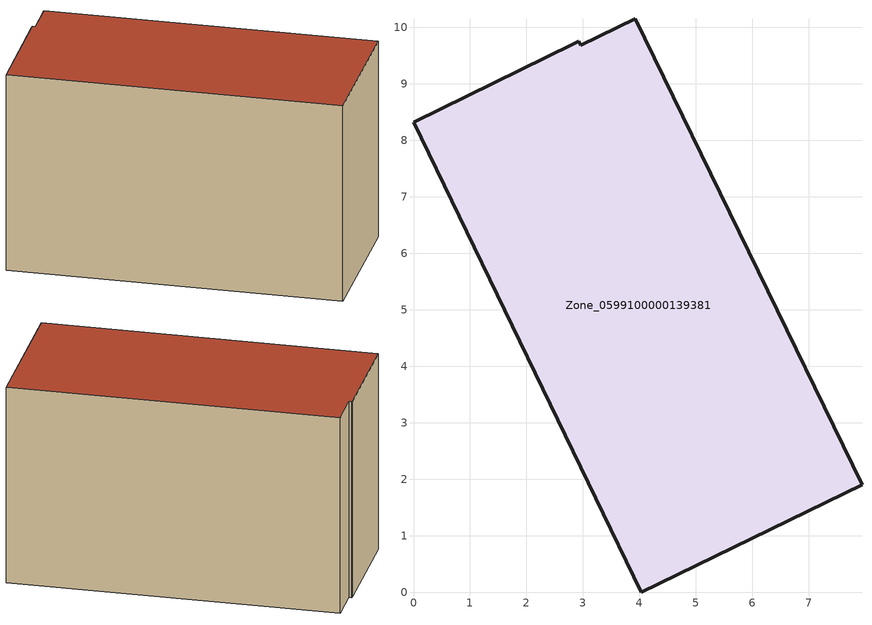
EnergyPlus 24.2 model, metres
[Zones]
Zone_0599100000139381
 floor ground (C_G): 7.94,1.9 4.03,0 0,8.32 2.84,9.71 2.93,9.75 2.96,9.69 3.93,10.15 z0
 wall outside (C_F): 2.96,9.69 2.93,9.75 2.84,9.71 0,8.32 4.03,0 7.94,1.9 3.93,10.15 2.96,9.69 z0:5.74
 roof outside (C_R): 7.94,1.9 3.93,10.15 2.96,9.69 2.93,9.75 2.84,9.71 0,8.32 4.03,0 z5.74
[BUILDING]
Pand.0599100000139381: North Axis=0; Terrain=City; Loads Convergence Tolerance Value=0.04; Temperature Convergence Tolerance Value=0.4; Solar Distribution=FullExterior; Maximum Number of Warmup Days=25; Minimum Number of Warmup Days=1
[Site:Location]
Rotterdam.The.Hague.AP_ZH_NLD Design_Conditions: Latitude=51.96; Longitude=4.45; Time Zone=1; Elevation=-4.5
[SITE:GROUNDTEMPERATURE:BUILDINGSURFACE]
18, 18, 18, 18, 18, 18, 18, 18, 18, 18, 18, 18
[MATERIAL] Thermal Absorptance=0.9; Solar Absorptance=0.7; Visible Absorptance=0.7
Name | Roughness | Thickness | Conductivity | Density | Specific Heat
G.TI.1946-1964 | MediumSmooth | 0.15 | 1 | 540 | 1210
F.TI.1946-1964 | Rough | 0.3 | 0.857143 | 1920 | 840
R.TI.1946-1964 | MediumRough | 0.2 | 0.277778 | 1500 | 1000
[CONSTRUCTION]
C_G: G.TI.1946-1964
C_F: F.TI.1946-1964
C_R: R.TI.1946-1964
[ZONE]
Zone_0599100000139381: Type=1; Multiplier=1; Ceiling Height=Autocalculate; Volume=Autocalculate; Floor Area=autocalculate; Part of Total Floor Area=Yes
[ZONEINFILTRATION:DESIGNFLOWRATE]
Infil_Zone_0599100000139381: Zone or ZoneList or Space or SpaceList=Zone_0599100000139381; Schedule=AlwaysOn; Design Flow Rate Calculation Method=Flow/Area; Flow Rate per Floor Area=0.003; Constant Term Coefficient=1; Temperature Term Coefficient=0; Velocity Term Coefficient=0; Velocity Squared Term Coefficient=0
[HVACTEMPLATE:ZONE:IDEALLOADSAIRSYSTEM]
Zone_0599100000139381: Maximum Heating Supply Air Temperature=50; Minimum Cooling Supply Air Temperature=13; Maximum Heating Supply Air Humidity Ratio=0.0156; Minimum Cooling Supply Air Humidity Ratio=0.0077; Heating Limit=NoLimit; Cooling Limit=NoLimit; Dehumidification Control Type=ConstantSensibleHeatRatio; Cooling Sensible Heat Ratio=0.7; Dehumidification Setpoint=60; Humidification Control Type=None; Humidification Setpoint=30; Outdoor Air Method=None; Outdoor Air Flow Rate per Person=0.00944; Outdoor Air Flow Rate per Zone Floor Area=0; Outdoor Air Flow Rate per Zone=0; Demand Controlled Ventilation Type=None; Outdoor Air Economizer Type=NoEconomizer; Heat Recovery Type=None; Sensible Heat Recovery Effectiveness=0.7; Latent Heat Recovery Effectiveness=0.65
[ZONECONTROL:THERMOSTAT]
ThermostatControl_Zone_0599100000139381: Zone or ZoneList=Zone_0599100000139381; Control Type Schedule=DualSetpointControlType; Control 1=Thermostat_Zone_0599100000139381; Temperature Difference Between Cutout And Setpoint=0
[THERMOSTATSETPOINT:DUALSETPOINT]
Thermostat_Zone_0599100000139381: Heating Setpoint Temperature Schedule=HeatingSetpoint_Zone_0599100000139381; Cooling Setpoint Temperature Schedule=CoolingSetpoint_Zone_0599100000139381
[SCHEDULE:COMPACT]
HeatingSetpoint_Zone_0599100000139381: Through: 12/31, For: AllDays, Until: 24:00, 21
CoolingSetpoint_Zone_0599100000139381: Through: 12/31, For: AllDays, Until: 24:00, 24
DualSetpointControlType: Through: 12/31, For: AllDays, Until: 24:00, 4
AlwaysOn: Through: 12/31, For: AllDays, Until: 24:00, 1
